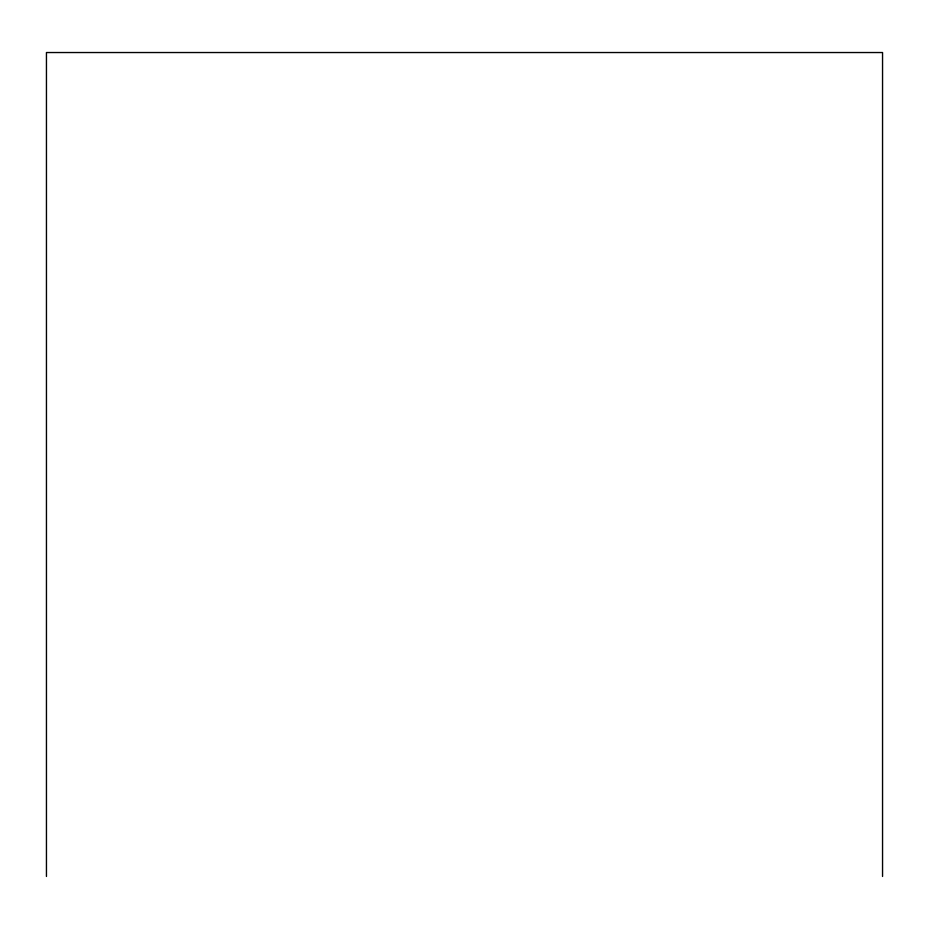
<?xml version="1.0" encoding="UTF-8"?>
<svg xmlns="http://www.w3.org/2000/svg" width="929" height="929" viewBox="0 0 929 929"><rect width="100%" height="100%" fill="white"/><g stroke="black" fill="none" stroke-linecap="round" stroke-linejoin="round"><path stroke-width="1.39" d="M882.55 876.465L882.55 52.535L46.45 52.535L46.45 876.465"/></g></svg>
